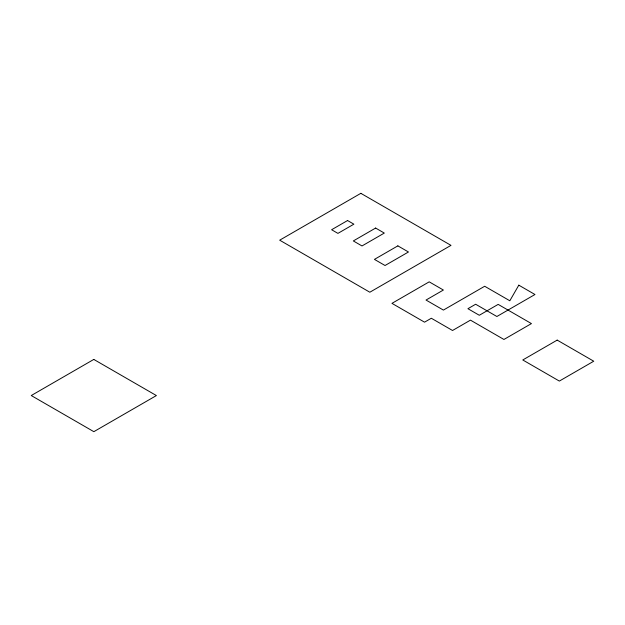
<?xml version="1.0" encoding="UTF-8"?>
<svg xmlns="http://www.w3.org/2000/svg" width="625" height="625" viewBox="0 0 625 625"><rect width="100%" height="100%" fill="white"/><g stroke="black" fill="none" stroke-linecap="round" stroke-linejoin="round"><path stroke-width="0.94" d="M518.805 285.172L509.828 300.773L484.68 286.258L443.406 310.086L426.023 300.047L443.383 290.031L429.203 281.844L391.953 303.359L424.539 322.172L431.328 318.25L452.539 330.492L470.461 320.141L503.938 339.469L531.438 323.594L498.164 304.383L479.305 315.273L467.922 308.703L475.648 304.242L496.875 316.5L534.969 294.508L518.805 285.172M360.844 193.328L279.688 240.18L369.836 292.227L450.992 245.367L360.844 193.328M93.805 359.422L31.25 395.539L93.844 431.672L156.398 395.562L93.805 359.422M347.562 220.531L331.617 229.734L337.922 233.383L353.875 224.172L347.562 220.531M375.625 228.055L353.32 240.937L362.008 245.953L384.305 233.07L375.625 228.055M397.852 245.867L374.438 259.383L385.047 265.508L408.461 251.992L397.852 245.867M557.188 340.109L522.781 359.969L559.344 381.078L593.75 361.211L557.188 340.109"/></g></svg>
